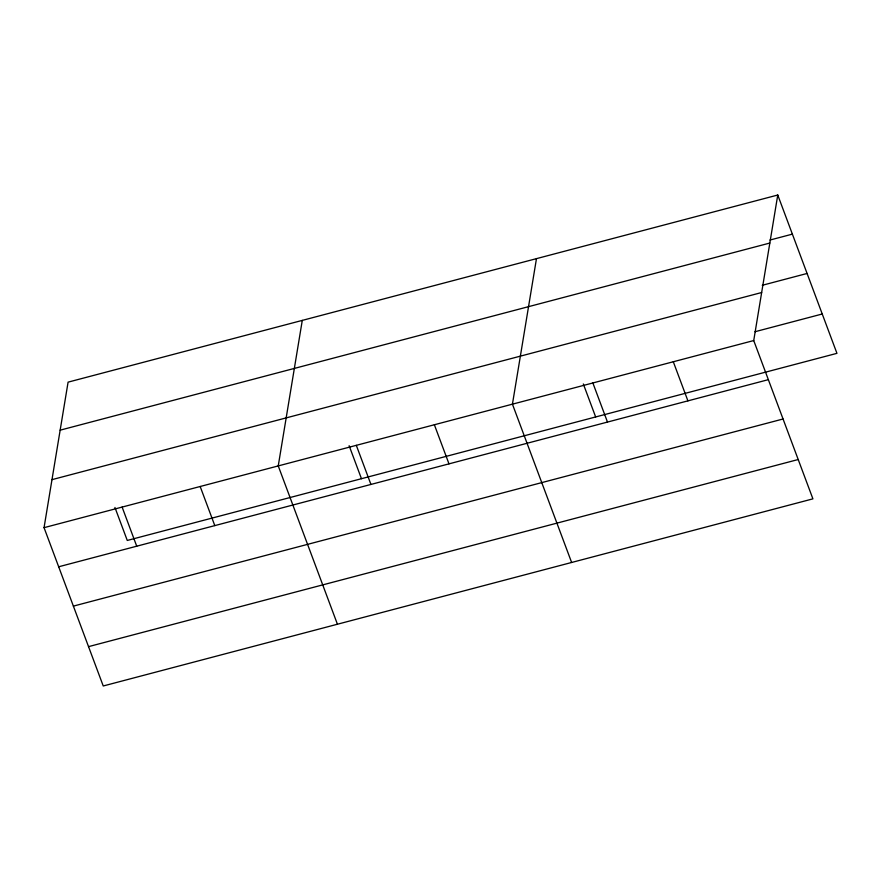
<?xml version="1.0" encoding="UTF-8"?>
<svg xmlns="http://www.w3.org/2000/svg" width="881" height="881" viewBox="0 0 881 881"><rect width="100%" height="100%" fill="white"/><g stroke="black" fill="none" stroke-linecap="round" stroke-linejoin="round"><path stroke-width="1.32" d="M777.758 195.02L753.729 340.551L812.91 498.855L103.242 685.98L44.05 527.664L68.09 382.145L777.758 195.02L836.95 353.336L127.271 540.449L114.937 507.467M302.282 320.398L278.242 465.917L337.434 624.233M536.474 258.64L512.434 404.17L571.626 562.474M769.972 240.039L792.382 234.137M60.15 430.17L769.829 243.046M762.263 285.29L807.095 273.462M51.979 479.649L761.658 292.525M754.995 331.73L822.248 313.999M44.05 527.664L753.729 340.551M58.675 566.78L768.342 379.656M73.376 606.117L783.055 418.993M88.529 646.643L798.208 459.519M673.293 361.75L687.918 400.866M592.869 382.96L607.483 422.065M583.321 383.962L595.655 416.955M434.366 424.752L448.991 463.858M356.309 445.334L370.934 484.44M349.129 445.709L361.463 478.702M200.174 486.499L214.799 525.616M122.118 507.082L136.731 546.198"/></g></svg>
